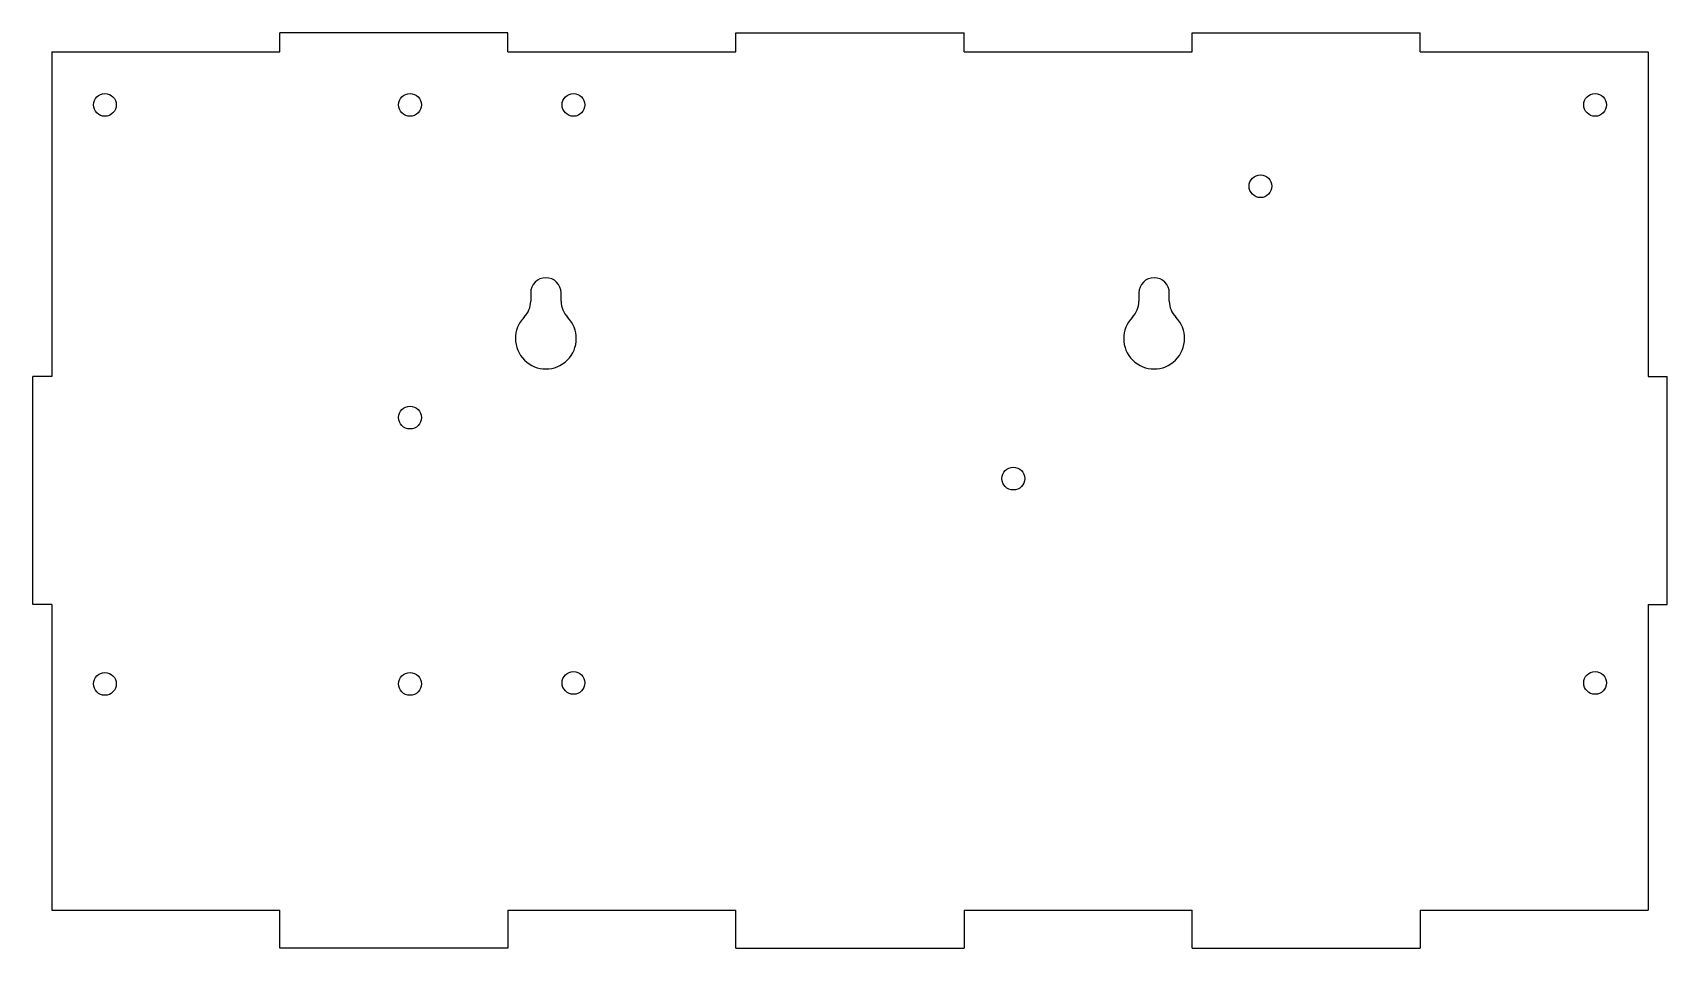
# Model space of a CAD drawing. Header units: millimetres. Extents: x -108 to 108, y -60 to 60.
import ezdxf

# ---------------------------------------------------------------- set-up
doc = ezdxf.new("R2010")
doc.units = ezdxf.units.MM

msp = doc.modelspace()

# ---------------------------------------------------------------- linework, layer by layer
at = {"color": 7, "linetype": 'Continuous', "lineweight": 25}
for p, q in [((-75, 57.75), (-75, 60.25)), ((-45, 60.25), (-75, 60.25)), ((-45, 57.75), (-45, 60.25)), ((-15, 57.75), (-15, 60.25)), ((-15, 60.25), (15, 60.25)), ((15, 57.75), (15, 60.25)), ((45, 57.75), (45, 60.25)), ((45, 60.25), (75, 60.25)), ((75, 57.75), (75, 60.25)), ((-105, 57.75), (-75, 57.75)), ((-105, 57.75), (-105, 15)), ((-45, 57.75), (-15, 57.75)), ((15, 57.75), (45, 57.75)), ((75, 57.75), (105, 57.75)), ((105, 57.75), (105, 15)), ((-42, 26), (-42, 24.9)), ((-38, 24.9), (-38, 26)), ((38, 26), (38, 24.9)), ((42, 24.9), (42, 26)), ((-107.5, -15), (-107.5, 15)), ((-105, 15), (-107.5, 15)), ((105, 15), (107.5, 15)), ((107.5, -15), (107.5, 15)), ((-105, -15), (-107.5, -15)), ((-105, -15), (-105, -55.25)), ((105, -15), (105, -55.25)), ((105, -15), (107.5, -15)), ((-105, -55.25), (-75, -55.25)), ((-75, -60.25), (-75, -55.25)), ((-45, -55.25), (-15, -55.25)), ((-45, -55.25), (-45, -60.25)), ((-15, -60.25), (-15, -55.25)), ((15, -55.25), (45, -55.25)), ((15, -55.25), (15, -60.25)), ((45, -60.25), (45, -55.25)), ((75, -55.25), (105, -55.25)), ((75, -55.25), (75, -60.25)), ((-45, -60.25), (-75, -60.25)), ((-15, -60.25), (15, -60.25)), ((45, -60.25), (75, -60.25))]:
    msp.add_line(p, q, dxfattribs=at)
for centre in [(-98, 50.75), (-57.87, 50.75), (-36.37, 50.75), (98, 50.75), (53.99, 40.05), (-57.87, 9.6), (21.48, 1.57), (-98, -25.45), (-57.87, -25.45), (-36.37, -25.32), (98, -25.32)]:
    msp.add_circle(centre, 1.5, dxfattribs=at)
for centre, radius, start, end in [((-40, 26), 2, 0, 180), ((40, 26), 2, 0, 180), ((-45, 24.9), 3, 315.5847, 0), ((-35, 24.9), 3, 180, 224.4153), ((35, 24.9), 3, 315.5847, 0), ((45, 24.9), 3, 180, 224.4153), ((-40, 20), 4, 135.5847, 44.4153), ((40, 20), 4, 135.5847, 44.4153)]:
    msp.add_arc(centre, radius, start, end, dxfattribs=at)

doc.saveas('drawing.dxf')
